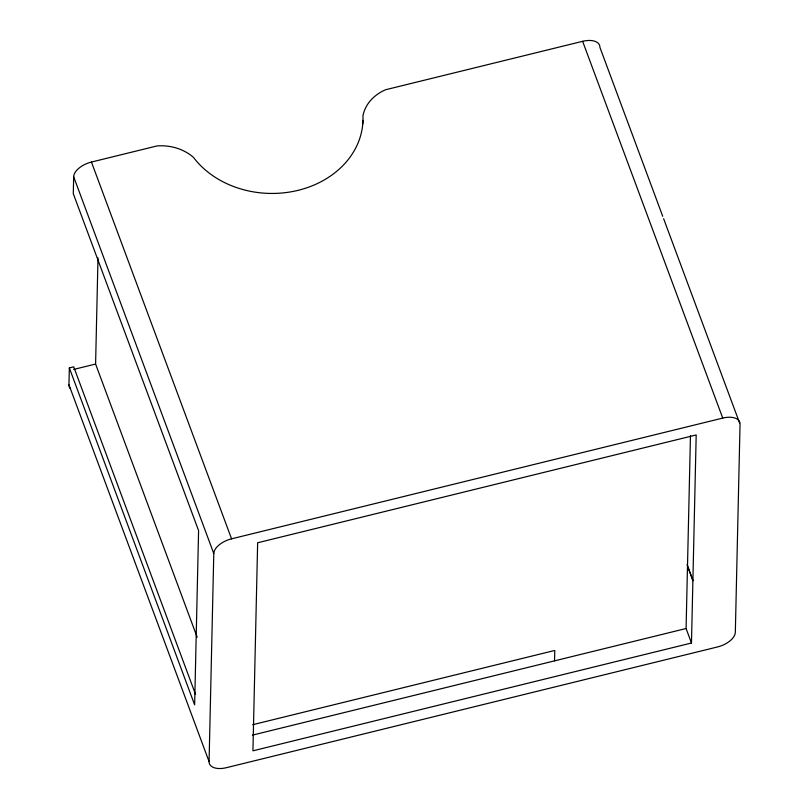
<?xml version="1.0" encoding="UTF-8"?>
<svg xmlns="http://www.w3.org/2000/svg" width="809" height="809" viewBox="0 0 809 809"><rect width="100%" height="100%" fill="white"/><g stroke="black" fill="none" stroke-linecap="round" stroke-linejoin="round"><path stroke-width="1.21" d="M70.201 388.482A18.354 9.89 -20.4 0 1 68.957 384.821L69.341 367.923L73.72 366.841L195.505 694.314M662.733 216.296L599.924 47.397A18.354 9.89 -20.4 0 0 582.622 41.31L385.559 89.748A43.757 36.051 1.3 0 0 362.948 115.778A91.761 75.591 1.3 0 1 298.197 190.307A91.761 75.591 1.3 0 1 193.503 157.431A43.757 36.051 1.3 0 0 156.946 145.954L91.447 162.053A18.354 9.89 -20.4 0 0 73.67 176.767L73.285 193.675L198.589 530.603L194.635 704.841L69.341 367.923M197.174 637.199L95.593 364.05L98 257.899M213.788 553.548A18.354 9.89 -20.4 0 1 231.566 538.834L722.74 418.081A18.354 9.89 -20.4 0 1 740.043 424.179L735.33 632.234A18.354 9.89 -20.4 0 1 717.553 646.947L226.378 767.69A18.354 9.89 -20.4 0 1 209.076 761.603L213.788 553.548L73.67 176.767M362.766 123.868L362.837 120.399M554.519 660.862L554.762 650.456L252.671 724.722M691.473 643.013L696.195 434.959L257.646 542.768L252.934 750.823L691.473 643.013L686.083 628.522L690.461 435.596M73.67 369.44L95.593 364.05M252.438 735.128L686.083 628.522M663.613 218.663L739.608 422.996M582.622 41.31L722.74 418.081M687.074 564.52L692.787 579.891M687.68 566.634L692.959 580.801M91.447 162.053L231.566 538.834M68.957 384.821L209.076 761.603"/></g></svg>
